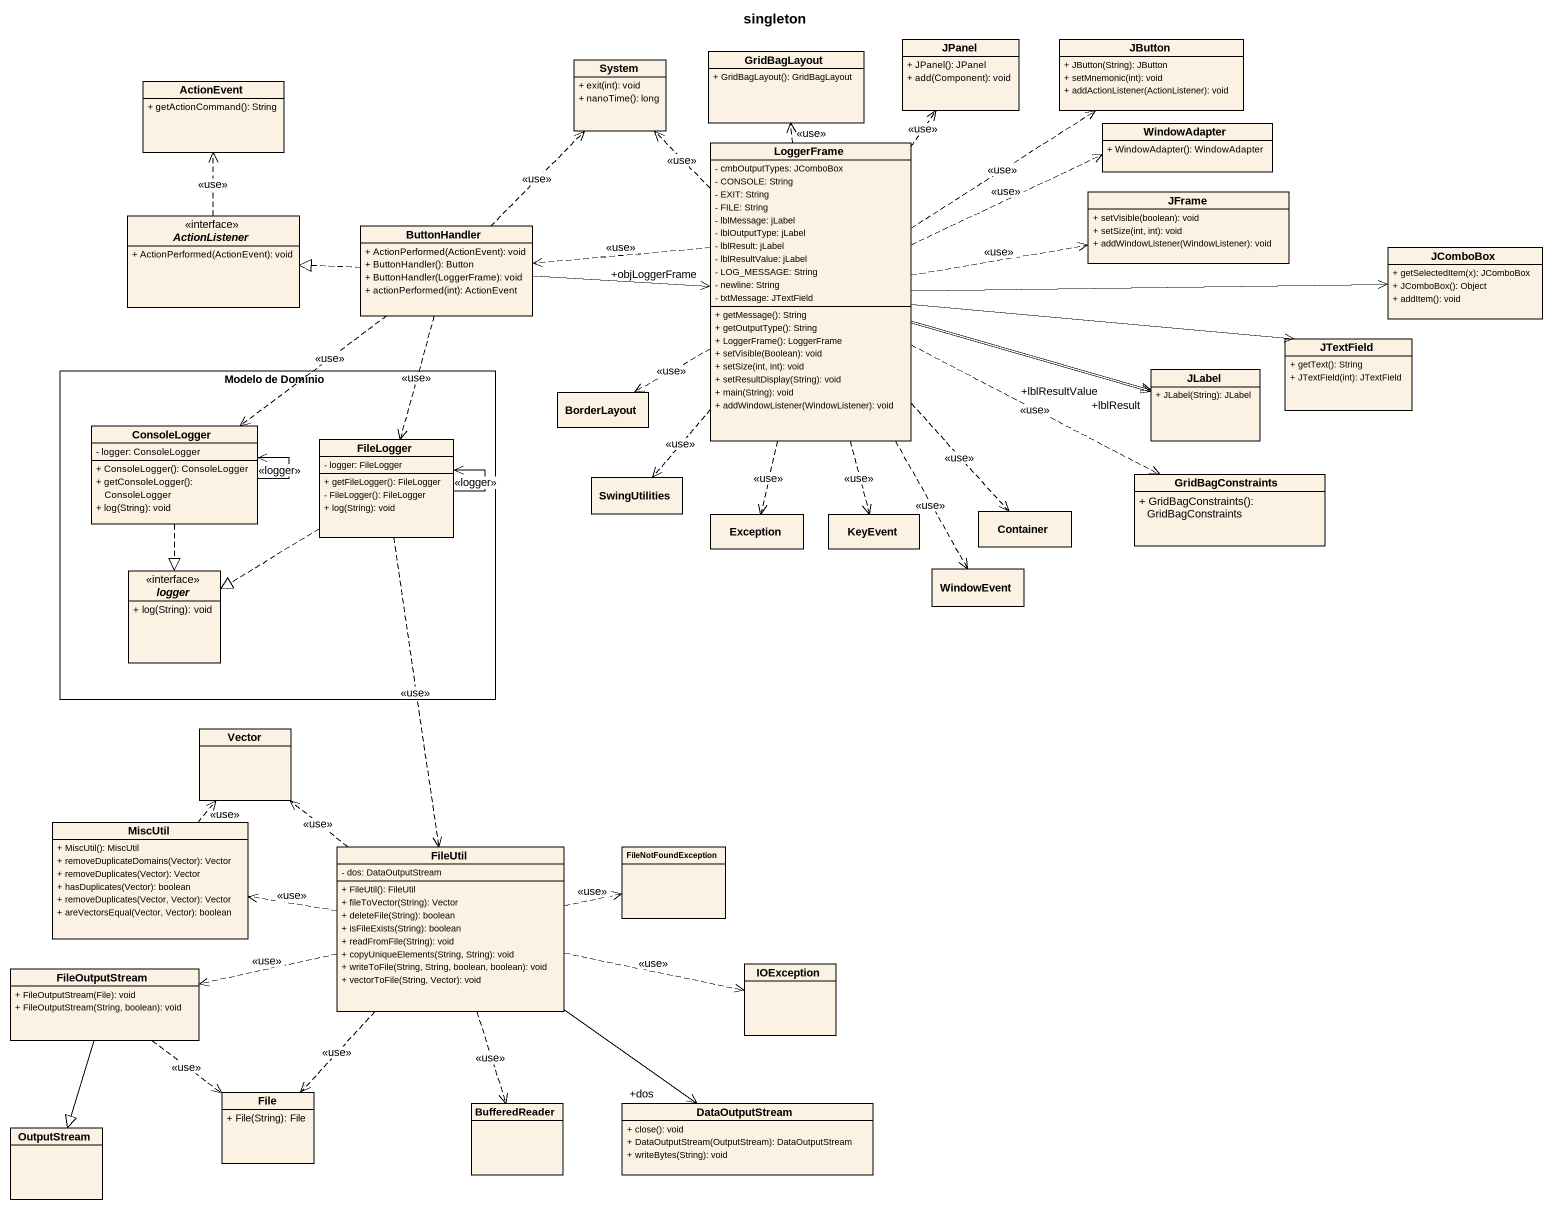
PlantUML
@startuml
title singleton
hide circle
hide empty members
skinparam classAttributeIconSize 0
class System {
  + exit(int): void
  + nanoTime(): long
}
class GridBagLayout {
  + GridBagLayout(): GridBagLayout
}
class JPanel {
  + JPanel(): JPanel
  + add(Component): void
}
class JButton {
  + JButton(String): JButton
  + setMnemonic(int): void
  + addActionListener(ActionListener): void
}
class ActionEvent {
  + getActionCommand(): String
}
class LoggerFrame {
  - cmbOutputTypes: JComboBox
  - CONSOLE: String
  - EXIT: String
  - FILE: String
  - lblMessage: jLabel
  - lblOutputType: jLabel
  - lblResult: jLabel
  - lblResultValue: jLabel
  - LOG_MESSAGE: String
  - newline: String
  - txtMessage: JTextField
  + getMessage(): String
  + getOutputType(): String
  + LoggerFrame(): LoggerFrame
  + setVisible(Boolean): void
  + setSize(int, int): void
  + setResultDisplay(String): void
  + main(String): void
  + addWindowListener(WindowListener): void
}
class WindowAdapter {
  + WindowAdapter(): WindowAdapter
}
class JFrame {
  + setVisible(boolean): void
  + setSize(int, int): void
  + addWindowListener(WindowListener): void
}
interface ActionListener {
  + ActionPerformed(ActionEvent): void
}
class ButtonHandler {
  + ActionPerformed(ActionEvent): void
  + ButtonHandler(): Button
  + ButtonHandler(LoggerFrame): void
  + actionPerformed(int): ActionEvent
}
class JComboBox {
  + getSelectedItem(x): JComboBox
  + JComboBox(): Object
  + addItem(): void
}
class JTextField {
  + getText(): String
  + JTextField(int): JTextField
}
rectangle "Modelo de Dominio" as Modelo_de_Dominio {
  class ConsoleLogger {
    - logger: ConsoleLogger
    + ConsoleLogger(): ConsoleLogger
    + getConsoleLogger(): ConsoleLogger
    + log(String): void
  }
  class FileLogger {
    - logger: FileLogger
    + getFileLogger(): FileLogger
    - FileLogger(): FileLogger
    + log(String): void
  }
  interface logger {
    + log(String): void
  }
}
class JLabel {
  + JLabel(String): JLabel
}
class BorderLayout
class SwingUtilities
class GridBagConstraints {
  + GridBagConstraints(): GridBagConstraints
}
class "Exception" as Exception_
class KeyEvent
class Container
class WindowEvent
class Vector
class MiscUtil {
  + MiscUtil(): MiscUtil
  + removeDuplicateDomains(Vector): Vector
  + removeDuplicates(Vector): Vector
  + hasDuplicates(Vector): boolean
  + removeDuplicates(Vector, Vector): Vector
  + areVectorsEqual(Vector, Vector): boolean
}
class FileUtil {
  - dos: DataOutputStream
  + FileUtil(): FileUtil
  + fileToVector(String): Vector
  + deleteFile(String): boolean
  + isFileExists(String): boolean
  + readFromFile(String): void
  + copyUniqueElements(String, String): void
  + writeToFile(String, String, boolean, boolean): void
  + vectorToFile(String, Vector): void
}
class FileNotFoundException
class FileOutputStream {
  + FileOutputStream(File): void
  + FileOutputStream(String, boolean): void
}
class IOException
class OutputStream
class "File" as File_ {
  + File(String): File
}
class BufferedReader
class DataOutputStream {
  + close(): void
  + DataOutputStream(OutputStream): DataOutputStream
  + writeBytes(String): void
}
LoggerFrame .up.> System : <<use>>
LoggerFrame .up.> GridBagLayout : <<use>>
LoggerFrame .up.> JPanel : <<use>>
LoggerFrame .up.> JButton : <<use>>
LoggerFrame .right.> WindowAdapter : <<use>>
LoggerFrame .right.> JFrame : <<use>>
LoggerFrame .left.> ButtonHandler : <<use>>
LoggerFrame -right-> JComboBox
LoggerFrame -right-> JTextField
LoggerFrame -right-> "+lblResult" JLabel
LoggerFrame -right-> "+lblResultValue" JLabel
LoggerFrame .left.> BorderLayout : <<use>>
LoggerFrame ..> SwingUtilities : <<use>>
LoggerFrame .right.> GridBagConstraints : <<use>>
LoggerFrame ..> Exception_ : <<use>>
LoggerFrame ..> KeyEvent : <<use>>
LoggerFrame ..> Container : <<use>>
LoggerFrame ..> WindowEvent : <<use>>
ActionListener .up.> ActionEvent : <<use>>
ButtonHandler .up.> System : <<use>>
ButtonHandler -right-> "+objLoggerFrame" LoggerFrame
ButtonHandler .left.|> ActionListener
ButtonHandler ..> ConsoleLogger : <<use>>
ButtonHandler ..> FileLogger : <<use>>
ConsoleLogger --> ConsoleLogger : <<logger>>
ConsoleLogger ..|> logger
FileLogger --> FileLogger : <<logger>>
FileLogger ..|> logger
FileLogger ..> FileUtil : <<use>>
MiscUtil .up.> Vector : <<use>>
FileUtil .up.> Vector : <<use>>
FileUtil .left.> MiscUtil : <<use>>
FileUtil .right.> FileNotFoundException : <<use>>
FileUtil .left.> FileOutputStream : <<use>>
FileUtil .right.> IOException : <<use>>
FileUtil ..> File_ : <<use>>
FileUtil ..> BufferedReader : <<use>>
FileUtil --> "+dos" DataOutputStream
FileOutputStream --|> OutputStream
FileOutputStream ..> File_ : <<use>>
@enduml
